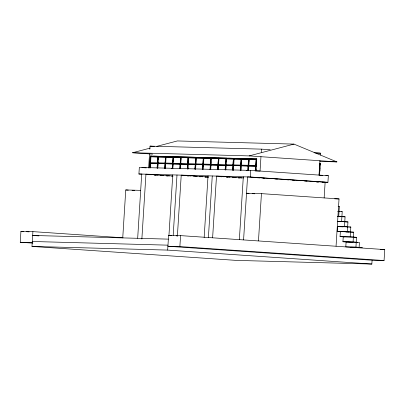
<?xml version="1.0" encoding="UTF-8"?>
<svg xmlns="http://www.w3.org/2000/svg" width="405" height="405" viewBox="0 0 405 405"><rect width="100%" height="100%" fill="white"/><g stroke="black" fill="none" stroke-linecap="round" stroke-linejoin="round"><path stroke-width="0.61" d="M32.856 243.127L20.25 242.266L20.938 231.306L32.911 231.63L123.029 237.791M372.079 260.359L371.846 264.055L236.161 260.385L31.98 246.422L32.911 231.63M122.75 237.831L125.758 189.965L140.687 190.365M142.074 174.196L138.92 173.983L139.33 167.407L250.751 170.419L328.339 175.724L327.928 182.301L322.112 182.144M137.675 238.236L141.709 174.059M141.866 238.98L145.947 174.17L172.439 175.983M148.64 168.045L149.546 153.637M149.825 149.253L150.022 146.124L261.443 149.136L270.226 149.734M149.536 167.883L150.331 156.047L256.775 158.947L256.081 170.783L255.995 168.961M149.734 167.888L150.26 156.376M150.047 167.918L150.275 164.283M150.468 161.256L150.695 157.621M150.245 167.923L150.969 156.416M157.818 156.578L157.094 168.085L157.803 168.126L158.527 156.619L157.818 156.578L157.297 168.09M157.758 165.701L157.985 162.066M158.137 159.641L158.33 156.613M164.653 168.293L165.579 156.786L164.855 168.298M165.164 168.328L165.24 167.113M165.432 164.086L165.66 160.451M165.367 168.333L166.09 156.821M173.137 156.993L172.216 168.495L173.137 156.993L173.649 157.029L172.722 168.531L172.955 164.896M173.143 161.868L173.335 158.841M31.98 246.422L167.665 250.093L168.596 235.3L180.569 235.619L384.75 249.581L384.061 260.542L372.089 260.223L167.908 246.26L179.876 246.579L384.061 260.542M168.956 235.3L172.758 174.899M173.188 235.416L176.99 175.011M179.774 168.698L180.696 157.196L179.972 168.708M180.438 166.313L180.625 163.286M180.817 160.253L181.01 157.226M180.483 168.738L181.207 157.231M177.38 236.161L181.222 175.127L208.347 176.98M179.876 246.579L180.569 235.619M187.333 168.905L188.057 157.398L187.333 168.905L188.041 168.946L188.765 157.439M187.92 167.726L188.041 168.946M188.112 164.698L188.34 161.063M194.891 169.108L195.817 157.606L195.094 169.113M195.402 169.143L195.63 165.508M195.823 162.481L196.05 158.846M195.605 169.148L196.329 157.641M202.652 169.32L203.376 157.808L203.887 157.844L203.163 169.356L202.454 169.315L203.376 157.808M203.118 166.926L203.345 163.291M203.497 160.866L203.685 157.839M204.155 237.512L208.033 175.851M210.013 169.518L210.934 158.016L210.21 169.523M210.524 169.553L210.635 167.736M210.787 165.311L211.02 161.676M210.721 169.558L211.445 158.051M208.388 237.629L212.266 175.967M212.62 237.74L216.498 176.079L243.623 177.937M218.498 158.218L217.571 169.72L218.498 158.218L219.004 158.254L218.082 169.756L218.31 166.121M218.503 163.094L218.69 160.066M225.129 169.928L226.056 158.426L225.332 169.933M225.793 167.538L225.985 164.511M226.177 161.484L226.365 158.451M225.843 169.968L226.567 158.456M232.693 170.13L233.417 158.623L232.693 170.13L233.401 170.171L234.125 158.664M233.275 168.956L233.401 170.171M233.467 165.923L233.695 162.294M240.251 170.333L241.172 158.831L240.448 170.343M240.762 170.368L240.99 166.738M241.177 163.706L241.41 160.071M240.96 170.373L241.684 158.866M239.355 239.725L243.309 176.803M243.587 239.841L247.546 176.919L325.134 182.225L324.142 197.954M248.007 170.546L248.533 159.033L247.809 170.54L248.518 170.581L249.242 159.074M248.473 168.151L248.7 164.516M248.852 162.096L249.045 159.069M138.92 173.983L250.336 176.995L250.751 170.419M256.162 158.907L255.368 170.743L256.294 159.241L256.603 159.271M256.147 166.541L256.375 162.906M260.967 156.649L260.061 171.057L255.028 170.92M261.245 152.265L261.443 149.136M258.471 240.869L261.443 193.631L339.031 198.936L336.059 246.174M319.029 175.087L319.935 160.684M320.289 155.044L320.411 153.166L314.138 152.741M319.191 175.102L319.915 163.59L320.426 163.625L320.152 164.835M319.732 171.497L319.96 167.862M350.507 231.974L337.193 231.483L337.502 226.572L347.637 226.846M337.532 216.351L338.727 216.381L339.344 206.565L338.286 206.494M344.296 236.895L340.058 236.606L340.367 231.701M337.421 221.393L341.592 221.505L342.21 211.688L337.978 211.4M352.259 242.246L342.929 241.729L343.238 236.824L353.373 237.097M337.304 226.435L344.463 226.633L345.08 216.817L338.727 216.381M337.193 231.483L347.328 231.756L347.946 221.94L341.592 221.505M340.058 236.606L350.198 236.879L350.816 227.063L344.463 226.633M342.929 241.729L353.064 242.008L353.681 232.192L347.328 231.756M356.238 242.22L346.103 241.947L345.794 246.858L355.929 247.131L356.547 237.315L350.198 236.879M152.609 154.113L132.551 152.741L150.108 148.119M156.77 146.362L177.36 140.945L293.969 144.099L336.914 161.894L319.899 161.433M132.551 152.741L249.156 155.895L293.969 144.099M316.001 153.049L320.411 153.166M152.204 156.122L150.331 156.047M153.46 156.153L167.321 156.527M168.581 156.563L227.165 158.147M228.425 158.183L256.775 158.947M150.285 156.7L256.735 159.605M150.898 156.745L256.102 159.59M149.916 162.623L256.36 165.523M149.875 163.276L256.319 166.182M150.488 163.321L255.692 166.166M171.305 168.657L172.56 168.688M246.215 170.682L247.47 170.718M319.505 175.132L320.401 163.301L319.788 163.256M319.53 175.486L322.674 175.573M325.822 175.659L328.339 175.724M316.599 181.997L318.487 182.048M261.443 193.631L246.518 193.231L249.04 193.403M334.682 198.82L339.031 198.936M338.15 206.535L339.344 206.565M337.841 211.44L339.036 211.471M341.02 211.658L342.21 211.688M337.729 216.483L341.901 216.599M337.33 216.604L340.311 216.685M341.501 216.721L345.08 216.817M337.613 221.53L344.771 221.722M344.964 221.859L347.946 221.94M343.06 226.856L338.56 226.648M347.237 226.967L348.427 227.002M349.621 227.033L350.816 227.063M345.931 231.979L348.913 232.06M350.102 232.095L353.681 232.192M353.565 237.234L356.547 237.315M356.435 242.357L357.625 242.392M168.353 239.132L32.668 235.462L38.971 235.897M350.76 247.121L359.108 247.349L359.417 242.438L353.064 242.008M355.129 247.369L358.111 247.45M359.301 247.485L362.283 247.566L355.929 247.131M380.341 249.465L384.75 249.581M32.289 241.491L167.974 245.162M20.25 242.266L32.223 242.59M150.022 146.124L154.411 146.423M249.156 155.895L336.914 161.894M319.742 163.914L320.355 163.954M319.332 170.49L319.945 170.53M217.769 169.725L218.28 169.761M172.414 168.5L172.925 168.536M141.856 167.579L146.271 167.883M250.336 176.995L327.928 182.301M251.51 177.365L253.403 177.496M257.19 177.755L259.711 177.927M262.865 178.144L264.759 178.271M269.173 178.575L271.067 178.701M274.853 178.959L277.374 179.137M281.161 179.395L283.054 179.521M286.836 179.779L288.73 179.911M292.516 180.169L294.405 180.301M298.824 180.6L300.712 180.731M304.499 180.989L307.02 181.162M310.174 181.379L312.7 181.551M316.487 181.81L318.376 181.936M220.467 176.524L224.254 176.788M226.775 176.96L229.929 177.172M232.455 177.344L236.236 177.603M238.13 177.734L241.917 177.992M220.649 176.712L221.91 176.798M226.329 177.101L227.59 177.188M238.312 177.922L239.573 178.008M181.405 175.314L182.665 175.4M187.08 175.704L190.866 175.962M193.387 176.135L197.174 176.393M199.7 176.565L202.854 176.782M205.375 176.955L208.529 177.167M181.587 175.502L182.847 175.588M187.262 175.891L188.527 175.978M199.25 176.707L200.51 176.793M204.925 177.096L206.191 177.182M148.65 174.53L151.804 174.747M154.325 174.919L158.112 175.178M160.005 175.309L163.787 175.567M166.313 175.74L169.467 175.957M148.382 174.631L150.27 174.757M154.057 175.016L155.95 175.147M160.365 175.451L162.258 175.578M166.04 175.836L167.933 175.967M171.72 176.226L172.981 176.312M252.194 193.615L254.72 193.787M125.758 189.965L128.284 190.137M132.065 190.396L134.592 190.568M168.596 235.3L171.745 235.513M176.16 235.816L177.42 235.902M20.938 231.306L23.46 231.478M26.614 231.69L29.13 231.862M167.665 250.093L371.846 264.055"/></g></svg>
